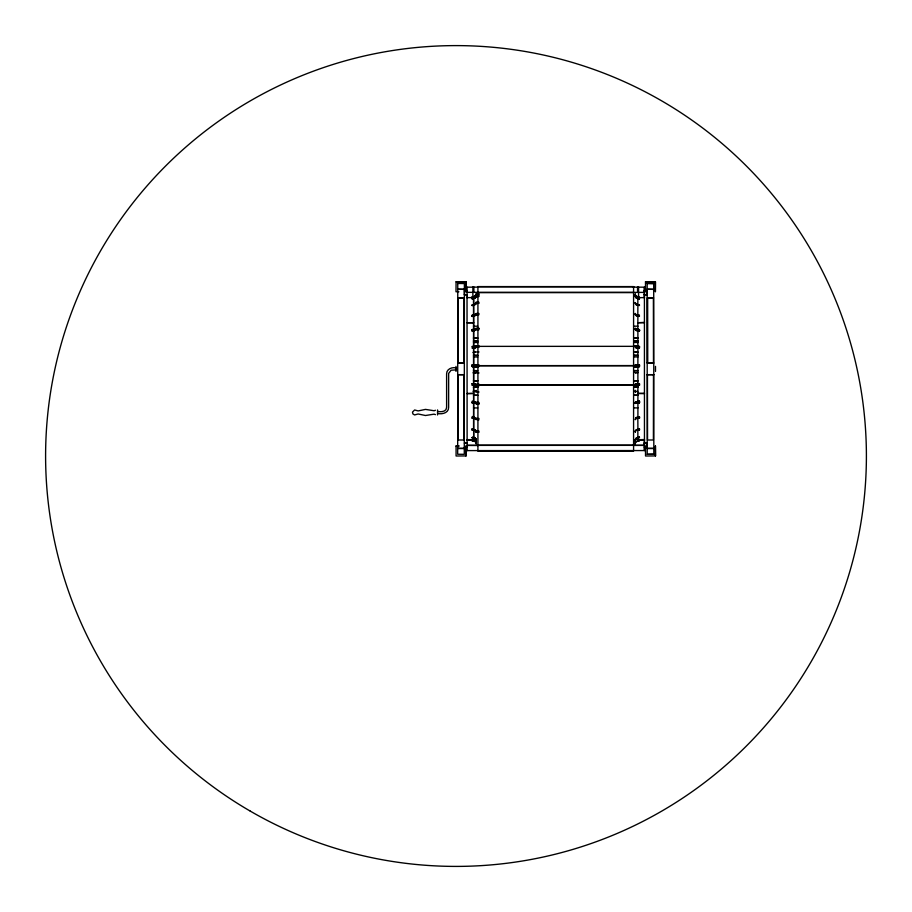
<?xml version="1.0" encoding="UTF-8"?>
<svg xmlns="http://www.w3.org/2000/svg" width="912" height="912" viewBox="0 0 912 912"><rect width="100%" height="100%" fill="white"/><g stroke="black" fill="none" stroke-linecap="round" stroke-linejoin="round"><path stroke-width="1.37" d="M466.043 291.76L465.964 281.785L456.08 281.785L456 291.749L458.907 291.76M464.037 374.843L463.946 440.006L458.075 439.994L458.006 374.843M465.964 291.76L465.964 281.785M474.069 366.601C469.931 367.034 472.701 363.877 475.312 364.903M473.647 315.951L473.636 305.588L472.051 305.52L472.051 304.745L473.636 304.825L473.636 298.976L471.96 298.851L475.243 297.871M479.039 366.51L476.201 366.51L476.121 365.644L635.265 365.575L635.265 366.51L636.565 366.499M475.802 347.54L476.201 345.762L479.039 345.762M475.255 330.372L476.189 328.263L479.028 328.263M475.608 315.575L476.189 313.477L479.028 313.534M474.935 296.389L476.189 293.846L479.028 293.835M479.051 432.22L476.212 432.288L475.813 431.251M479.051 403.982L476.212 403.982L476.167 402.34M479.051 392.023L476.201 392.023L476.201 390.427M474.913 383.906C477.671 386.95 476.771 383.257 474.046 383.827M476.098 442.822L476.212 443.939L476.178 442.799M476.132 441.613L476.212 441.647M476.178 439.231L476.212 440.519L476.098 439.732M475.984 419.269L476.064 418.072M635.265 366.51L635.664 364.96M635.653 303.377L635.333 302.59M635.584 297.392C634.889 293.425 635.14 298.532 637.374 298.52M635.368 443.061L635.288 443.905L635.402 442.787M635.402 440.963L635.288 442.206L635.322 440.929M635.915 417.742L635.276 419.714L635.858 417.639L639.494 416.898L639.494 418.004L637.898 418.198M635.915 403.332C630.865 402.238 643.963 400.892 637.819 401.257M635.356 390.507L635.276 391.989L635.276 390.393M635.915 385.445L635.311 385.719L635.675 384.032M635.664 347.506L635.265 345.728L636.2 346.229M636.143 329.027C645.479 330.794 633.498 332.321 635.379 328.457M635.584 315.324L635.379 313.774M638.389 304.619C641.569 305.611 636.052 305.611 635.402 303.878C634.98 300.048 635.162 305.645 637.385 305.189M635.482 297.038L635.254 295.534L635.333 296.446M639.415 417.4L637.819 416.738M637.887 366.601L639.403 366.613L639.403 364.937L638.4 364.937M639.403 347.176L639.403 346.423L636.929 346.309M639.403 366.613L639.403 364.937M476.064 302.887L476.189 302.248L479.028 302.294M635.379 345.899L635.265 347.324M635.368 439.972L636.166 438.079M637.796 298.931L639.472 298.817L636.508 297.791M636.553 330.463L635.379 329.734L635.345 328.32M635.402 431.707L635.425 430.567M474.514 305.064C479.723 300.481 473.089 304.551 472.051 305.497L475.551 304.346M475.961 314.036L475.859 315.358M476.098 314.629L479.028 314.663M476.11 329.62L479.028 329.677M476.11 347.29L479.039 347.358M479.051 419.748C478.675 421.207 470.934 414.39 473.054 417.046M476.098 293.903L476.098 294.587M479.039 372.951L476.121 372.826M475.608 297.7L476.189 295.545L479.028 295.568M476.144 294.986L479.028 294.587M635.402 439.242L635.288 440.485L635.618 438.604M635.504 431.456L635.276 432.254L635.322 430.84M475.961 328.662L476.041 330.019M635.276 403.503L635.311 402.306M473.556 322.643L467.024 322.768L473.647 322.825M644.419 322.517L637.807 322.7L644.499 322.574M467.047 393.619L473.659 393.437L467.081 393.517M635.322 442.833L636.542 441.362M475.961 297.073L476.144 296.457M467.058 439.744L473.67 439.63L466.967 439.652M635.504 439.413L635.288 440.017M637.91 439.687L644.533 439.573M476.155 347.449L475.973 346.024M635.276 391.989L635.915 391.556M476.11 345.853L474.491 346.4M635.276 385.787L635.276 384.146M475.961 295.192L475.243 296.012M475.79 297.358L476.098 296.183M476.041 303.149L475.243 303.878M475.859 304.186L476.189 302.248M644.431 393.482L637.819 393.448L644.522 393.448M635.504 430.646L636.53 429.655M473.647 315.392L471.971 315.381L476.041 314.002M458.006 297.882L464.037 297.882L463.957 363.033L458.006 362.953L458.006 297.882L464.037 297.882M647.452 297.893L653.482 297.893L647.452 297.893L647.531 363.033L647.531 297.791M475.859 297.061L474.035 298.133M635.618 439.105L636.223 438.626M636.223 441.727L639.506 440.667L637.91 440.644M456.08 281.785L466.055 281.876M467.275 290.734L464.356 290.825L467.275 290.825M457.676 363.113L464.288 363.033M458.907 445.945L456 446.036L458.907 446.036M473.67 440.599L473.67 429.917L473.67 440.713M466.055 446.036L465.964 456L465.964 446.036M645.502 281.797L655.466 281.876L655.386 291.84L655.386 281.785L645.502 281.797L645.502 291.76M647.178 283.461L653.79 283.552L647.178 283.461L647.212 454.324L653.824 454.244L653.71 283.461M639.392 296.993L637.408 296.582M644.191 294.758L647.11 294.679L644.191 294.679M647.189 363.033L653.813 363.113M647.452 374.843L647.543 440.006L653.402 440.006L653.482 374.843M647.041 443.061L647.041 447.131L647.041 443.061L644.214 443.061M655.5 455.92L655.42 445.957L655.5 455.92L645.536 456L645.457 446.036M475.562 364.971L479.039 364.834M639.415 437.304L637.83 437.087M637.898 437.863L639.506 437.213M638.411 385.274C641.25 385.024 638.366 382.493 636.53 383.77M475.551 328.958L479.028 328.502M639.392 298.737L637.887 298.486L639.472 298.817M635.675 430.407L637.408 429.335M473.67 437.133L472.53 437.35M473.67 437.635L471.994 437.703L473.077 437.806M639.494 383.701L637.887 383.667L637.898 348.019C640.27 349.752 639.266 344.109 639.403 348.053L637.385 347.951M639.494 401.405L639.494 402.751L637.898 402.91M637.83 428.959L639.506 429.107L638.434 429.244M638.959 429.985L639.506 429.107M476.121 384.294L479.039 384.18M473.647 329.62L471.971 329.631L473.054 329.517M473.579 429.37L471.994 429.142L473.67 429.016L473.67 417.935M475.551 297.631L474.935 298.19M635.926 438.421L639.415 437.19L638.959 437.714M635.858 438.832L638.434 437.828M472.051 316.339L473.647 316.532L473.647 329.848M637.807 316.464C641.432 316.293 638.024 314.936 636.143 314.594M467.001 287.189L478.435 287.132M467.092 292.342L644.431 292.399M637.26 297.665L644.431 297.608L644.431 287.189L633.008 287.132M467.035 440.177L474.206 440.108M467.035 450.596L644.465 450.562L644.419 296.947M637.91 429.028L637.83 417.878L639.494 418.004M479.051 403.651C475.22 405.065 475.232 401.086 479.051 402.488M475.323 418.733L472.074 418.106L472.074 416.864L473.67 416.807L473.659 402.226M472.074 418.106L473.67 418.038M471.96 297.016L475.3 296.081M475.551 315.472L472.051 316.453L472.051 315.313M637.91 440.758L637.83 429.86L639.506 429.917M637.807 329.551L638.936 329.54M637.807 330.965L639.483 330.874M474.89 296.24L472.507 297.061M639.494 402.751L639.415 401.291L635.858 401.884M636.576 437.954L637.921 437.464M473.59 402.944L471.983 402.785L473.659 402.808M635.265 346.343L476.189 346.378M475.608 328.924L473.043 329.551M476.121 418.551L479.051 418.505M636.166 418.699L637.921 418.186M636.53 430.555L637.921 430.145M474.479 298.304L471.96 298.532L473.567 298.338M635.254 314.629L635.254 313.443L635.482 314.002M635.425 384.009L636.211 383.918M476.11 364.948L476.201 366.51L474.502 366.499M475.859 346.047L474.935 346.275M475.87 347.643L474.491 347.837M435.457 410.275L434.078 410.742L425.482 409.397L418.118 410.924L414.618 409.967L412.463 412.133L412.954 413.991L414.618 414.949L418.118 413.98L425.482 415.507L434.078 414.162L435.457 414.629M636.986 429.586L639.415 429.073L639.415 429.997M472.519 346.48L472.063 348.088L473.647 348.122L473.659 383.633L472.063 383.758M473.054 391.259L473.659 391.259M636.166 403.252L637.91 402.865M473.522 328.571L479.028 328.594M637.431 441.123L638.97 440.838M474.058 298.201L472.507 298.429M475.619 347.723L474.947 347.871M636.975 417.286L638.959 416.966M637.408 430.236L638.959 430.008M637.898 385.217L639.494 385.172M472.519 385.229L473.659 385.274M473.647 347.381L473.647 331.033L471.971 330.908L474.525 330.714M636.166 391.544L636.975 391.351M476.212 432.288L476.212 431.148L479.051 431.148M635.846 383.884L637.91 383.758M476.189 296.503L476.189 295.568L476.189 296.503L479.028 296.503M474.069 330.805L472.051 330.976L472.051 329.563M474.046 352.488L475.312 352.283M636.166 385.457L637.91 385.229M472.063 346.492L474.525 346.343M474.525 347.939L473.043 347.962M636.941 391.408L637.819 391.271M473.043 296.936L471.96 297.084L473.556 297.107M636.53 385.411L639.403 385.195M474.069 346.389L473.043 346.514M473.043 352.534L474.069 352.42M635.903 372.78L635.265 372.917L637.91 372.734M471.983 365.028L473.066 364.937M471.983 366.533L473.066 366.613M637.819 364.868L639.403 364.857L639.403 366.533L637.898 366.533M473.659 372.837L473.066 372.848L474.069 372.86M475.266 364.982L476.201 364.834L476.201 365.701L635.265 365.701L635.265 364.834M475.619 366.556L473.556 366.521M638.411 383.644L639.403 383.621L639.403 385.263M473.054 366.521L473.659 366.613M472.074 440.678L473.59 440.678M472.519 365.017L473.659 364.948M472.519 366.613L472.063 364.937L472.063 365.815M477.922 286.801L633.578 286.801M644.191 290.7L647.11 290.78L644.191 290.791M477.922 292.627L633.578 292.535M467.275 294.713L464.356 294.713L467.275 294.804M467.001 297.608L472.758 297.665M472.051 298.532L473.636 298.612L473.636 297.073M479.028 303.343L476.098 303.343M635.345 314.594L636.508 315.905L639.483 316.361M473.476 326.211L477.728 326.211M633.726 326.177L637.978 326.177M633.726 328.582L637.978 328.696M636.929 330.68L639.403 330.919L639.403 329.506M473.476 338.067L477.728 338.067M473.476 338.09L477.728 338.09M473.476 341.031L477.728 341.031M633.726 340.997L637.978 340.997M473.476 341.145L477.728 341.145M633.726 341.111L637.978 341.111M473.476 342.49L477.728 342.524M633.726 342.456L637.978 342.49M473.476 352.009L479.039 351.964M633.726 351.975L637.978 352.032M633.726 355.315L637.99 355.315M633.726 355.418L637.99 355.418M473.476 356.923L477.728 356.991M633.726 356.888L637.99 356.957M647.452 362.953L653.482 362.953L653.391 297.791M473.476 367.114L477.74 367.114M633.737 367.114L637.99 367.114M473.476 367.194L477.74 367.194M633.737 367.194L637.99 367.194M473.476 370.591L477.74 370.671M633.737 370.557L637.99 370.637M473.476 372.176L477.74 372.267M633.737 372.142L637.99 372.233M473.488 380.794L477.74 380.794M473.488 380.863L477.74 380.851M476.201 385.115L635.356 385.126L476.121 385.16M472.53 385.297L474.536 385.4M477.74 385.719L473.488 385.719L479.039 385.822M473.488 387.212L477.74 387.212M633.737 387.178L637.99 387.178M473.488 387.315L477.74 387.315M633.737 387.281L637.99 387.281M639.415 402.773L637.819 402.739M476.212 403.537L479.051 403.537M473.488 407.938L477.74 407.926M633.737 407.903L638.001 407.892M437.566 411.449C440.701 412.087 446.629 411.916 446.606 407.39L446.606 373.886C446.504 369.132 451.896 366.886 455.977 367.889L455.977 369.896L451.098 370.204L448.647 373.396L448.624 407.459C448.693 413.011 441.932 414.561 437.566 413.455M473.579 429.985L472.074 429.985L472.074 429.085L474.058 429.484M639.426 437.669L637.83 437.589M637.283 440.074L644.465 440.131M467.286 443.061L464.379 443.152L467.286 443.152M644.214 443.152L647.132 443.152M477.922 445.204L633.578 445.204M478.469 445.444L467.035 445.387L644.465 445.352L633.031 445.409M467.286 447.04L464.459 447.131M644.214 447.131L647.132 447.04M477.922 450.767L633.578 450.767M653.824 454.244L647.212 454.324M466.055 455.92L456.08 456L456.08 445.945M638.947 366.521L636.941 366.59M637.91 365.017L635.413 364.857M637.42 366.51L635.413 366.533M474.046 372.78L474.947 372.871M472.53 401.383L473.659 401.326L473.659 384.727M474.502 372.78L475.312 372.883M472.519 383.758L474.536 383.77M638.936 316.282L639.392 315.267M636.154 364.903L639.483 365.028M637.385 346.355L639.483 346.537M638.947 347.939L636.519 347.837M639.472 298.486L638.4 298.327M473.077 440.849L471.994 440.77M473.579 383.701L472.063 383.656L472.063 385.297M636.519 352.306L637.887 352.42M475.802 372.826L476.201 372.21M476.212 439.538L475.574 438.9M473.567 391.294L475.312 391.579M473.054 401.519L474.958 401.69M638.4 305.281L639.472 305.429M474.502 385.331L475.312 385.491M472.53 437.806L474.958 438.398M472.541 440.713L475.323 441.704M474.058 391.328L474.913 391.442M473.567 402.899L474.536 403.081M474.913 385.377L475.619 385.548M638.411 316.236L635.892 315.438M636.964 346.366L636.154 346.172M636.964 347.803L635.846 347.689M474.092 430.27L472.074 430.031L472.074 429.107M638.4 304.585L636.143 303.867M474.058 401.633L476.121 402.602M636.2 352.317L635.664 352.203M473.567 417.115L474.502 417.32M638.389 296.97L636.188 295.978M474.502 403.047L475.323 403.286M473.579 430.179L474.548 430.418M636.2 347.666L635.596 347.609M635.846 346.093L635.265 345.728M635.333 294.656L635.254 293.812L635.368 294.929M474.092 437.532L475.813 438.718M636.952 298.258L639.392 298.406M475.266 401.907L475.984 402.283M474.514 430.43L475.323 430.783M636.2 329.061L635.584 328.73M474.924 437.988L472.541 437.247L472.074 437.794M636.553 314.777L635.584 314.195M475.574 403.366L476.212 403.651M474.958 429.689L475.813 430.441M636.553 298.064L635.892 297.597M636.508 296.354L635.288 294.872M474.958 441.397L475.631 441.967M476.132 439.994L475.813 439.162M639.483 315.347L637.807 315.335L637.887 305.463L639.392 305.463L639.392 304.654L637.796 304.768L637.887 298.851M644.351 287.132L644.351 297.665M475.323 429.883L476.132 431.216M636.188 303.844L635.584 303.377M475.323 438.113L475.996 438.991M635.584 297.027L636.188 297.517M475.984 391.761L476.121 390.541M476.212 440.553L476.064 438.934M473.636 297.187L473.556 298.532M458.006 362.953L458.098 297.791M475.813 419.075L476.212 419.748M475.631 441.887L476.064 442.548M476.064 430.601L476.132 431.98M655.489 366.385L655.489 371.412M647.03 290.7L647.03 294.758M644.374 440.074L644.385 450.619M639.415 416.841L639.415 418.072M638.571 286.904L638.571 291.715M638.571 293.151L638.571 297.962M637.887 296.959L637.796 298.566M637.887 316.407L637.807 329.848M637.887 330.919L637.898 347.54M637.898 384.647L637.91 401.291M637.91 402.226L637.91 416.795M637.556 286.904L637.568 291.715M473.556 298.885L473.556 304.745M473.556 305.52L473.556 315.335M473.556 316.464L473.567 329.574M473.567 330.988L473.567 347.518M473.567 348.088L473.579 383.656M473.579 384.659L473.579 401.36L472.074 401.36L472.074 402.853M473.579 402.203L473.579 416.852M473.579 418.095L473.579 429.085M467.024 296.993L467.126 450.653M464.436 290.746L464.436 294.804M437.566 409.944L437.566 414.96M473.875 286.915L473.875 291.726M472.872 286.915L472.872 291.726M472.872 293.151L472.872 297.973M467.092 287.132L467.092 297.665M456 366.385L456 371.412M457.756 289.241L464.379 289.366L457.756 289.241M464.379 448.43L457.676 448.43L464.379 448.43M647.178 289.241L653.79 289.366L647.178 289.241M653.824 448.43L647.132 448.43L653.824 448.43M457.756 283.461L464.379 283.552L464.288 454.324L457.676 454.244L457.756 283.461M464.379 374.672L457.676 374.672L464.379 374.672M653.813 374.672L647.11 374.672L653.813 374.672M633.578 286.596L477.922 286.596L477.922 450.973L633.578 450.973L633.578 286.596M637.978 338.033L633.726 338.033L637.978 338.056M477.728 355.349L473.476 355.349L477.728 355.452M637.99 380.76L633.737 380.76L637.99 380.817M637.99 385.685L633.737 385.685L637.99 385.73M477.74 395.261L473.488 395.261L477.74 395.295M637.99 395.227L633.737 395.227L637.99 395.261M250.276 811.121A410.4 410.4 0 0 0 866.4 456.604A410.4 410.4 0 0 0 251.324 100.286A410.4 410.4 0 0 0 250.276 811.121"/></g></svg>
